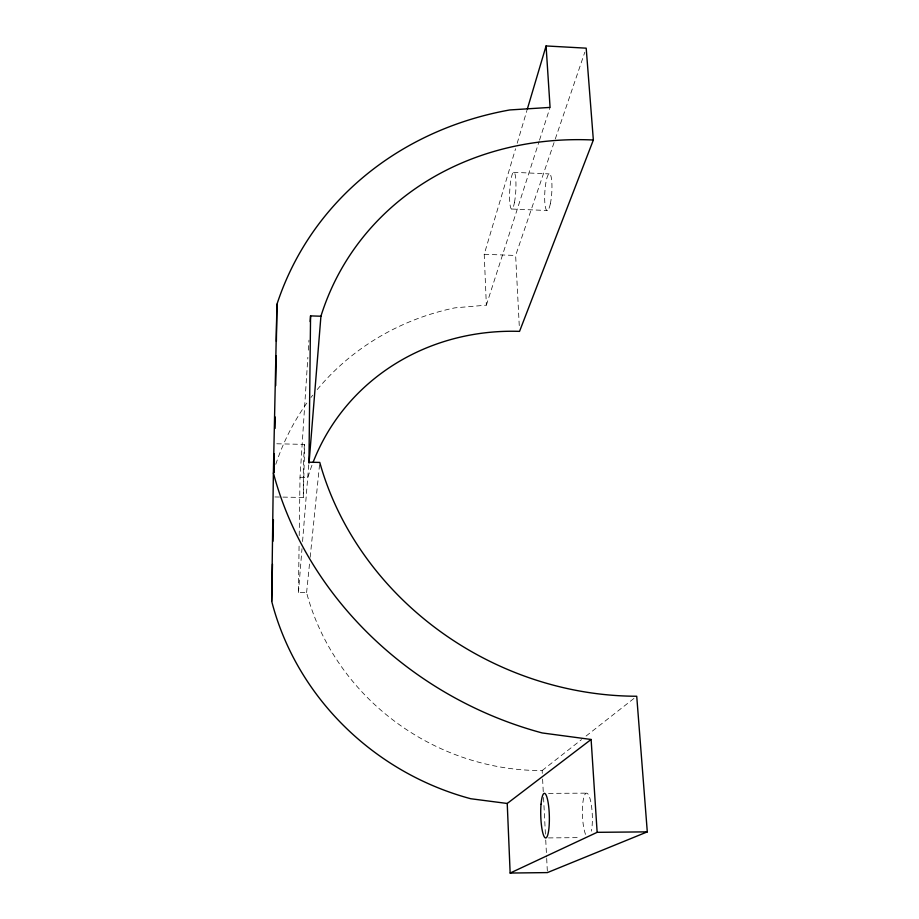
<?xml version="1.0" encoding="UTF-8"?>
<svg xmlns="http://www.w3.org/2000/svg" width="919" height="919" viewBox="0 0 919 919"><rect width="100%" height="100%" fill="white"/><g stroke="black" fill="none" stroke-linecap="round" stroke-linejoin="round"><path stroke-width="0.69" stroke-dasharray="4.59 3.45" d="M542.302 773.384L542.153 770.559A231.565 215.276 30.8 0 1 306.59 592.652L298.445 592.571L299.1 544.174M299.215 535.628L300.008 477.271L307.854 357.307M308.313 350.162L308.968 340.168M298.445 592.571L301.995 548.643M302.558 541.555L308.956 462.211M274.896 496.961L303.316 497.466L304.534 449.517L304.373 444.394L274.54 443.728M306.59 592.652L309.6 562.933M310.174 557.27L319.64 463.854M317.227 389.576A266.487 247.877 30.9 0 1 454.916 307.854L486.358 305.154L484.221 254.276L515.559 148.74M517.19 143.261L526.955 110.36M486.358 305.154L539.085 141.503M539.522 140.136L550.067 107.408M519.258 325.636L515.639 255.471L554.835 140.308M555.294 138.953L584.806 52.234M304.373 444.394L303.327 467.472L303.316 497.466M542.153 770.559L581.566 739.588M586.069 736.05L634.478 698.015M548.471 837.921L579.636 837.623M548.54 793.373L586.483 793.143M300.008 477.271L307.888 477.421A231.565 215.276 30.8 0 1 312.517 463.785M484.221 254.276L515.639 255.471M512.009 209.038L547.494 210.52M513.445 172.301L549.045 173.898M542.601 779.059L543.255 791.81M543.543 797.474L545.438 834.326M545.737 839.989L546.61 857.002M546.679 858.415L547.414 872.591M275.792 464.313A266.487 247.877 30.9 0 1 307.52 402.131M310.944 397.502A266.487 247.877 30.9 0 1 312.701 395.204M585.564 834.418A22.217 4.917 87.8 0 1 582.91 802.402A22.217 4.917 87.8 0 1 589.964 798.473A22.217 4.917 87.8 0 1 591.422 831.155M514.491 202.272A18.472 3.021 -86.8 0 0 514.238 172.427A18.472 3.021 -86.8 0 0 509.586 197.252A18.472 3.021 -86.8 0 0 514.491 202.272M550.332 203.788A18.426 3.481 -86.5 0 0 549.941 174.036A18.426 3.481 -86.5 0 0 544.668 198.745A18.426 3.481 -86.5 0 0 550.332 203.788"/><path stroke-width="1.38" d="M527.357 108.993L546.081 45.95L586.196 48.167L593.352 140.01A305.177 270.404 27.7 0 0 320.926 316.228L310.565 315.883L308.956 462.211L319.778 462.429A305.177 270.404 27.7 0 0 636.729 696.246L647.298 831.867L547.414 872.591L510.148 873.05L507.231 803.47L591.112 739.473L597.143 832.327L510.148 873.05M507.231 803.47L470.827 798.749A266.487 247.877 30.9 0 1 271.702 601.267L273.38 472.998L276.941 304.281A351.38 311.679 27.8 0 1 509.781 109.947L550.067 107.408L546.081 45.95M275.068 428.438L275.24 417.019M275.711 385.624L276.171 355.653M276.378 341.386L276.941 304.281M274.31 457.857L274.034 472.355M273.908 472.492L274.299 453.802M271.702 601.267L272.472 564.128M272.954 541.268L273.402 519.832M310.185 321.604L310.565 315.883M309.037 463.153L320.926 316.228M593.352 140.01L519.545 331.368A231.565 215.276 30.8 0 0 313.034 462.441M597.143 832.327L647.298 831.867M591.112 739.473L542.176 732.948A351.38 311.679 27.8 0 1 273.38 472.998M541.038 804.263A22.286 4.273 88.3 0 0 545.645 837.956A22.286 4.273 88.3 0 0 548.471 804.814A22.286 4.273 88.3 0 0 541.038 804.263"/></g></svg>
